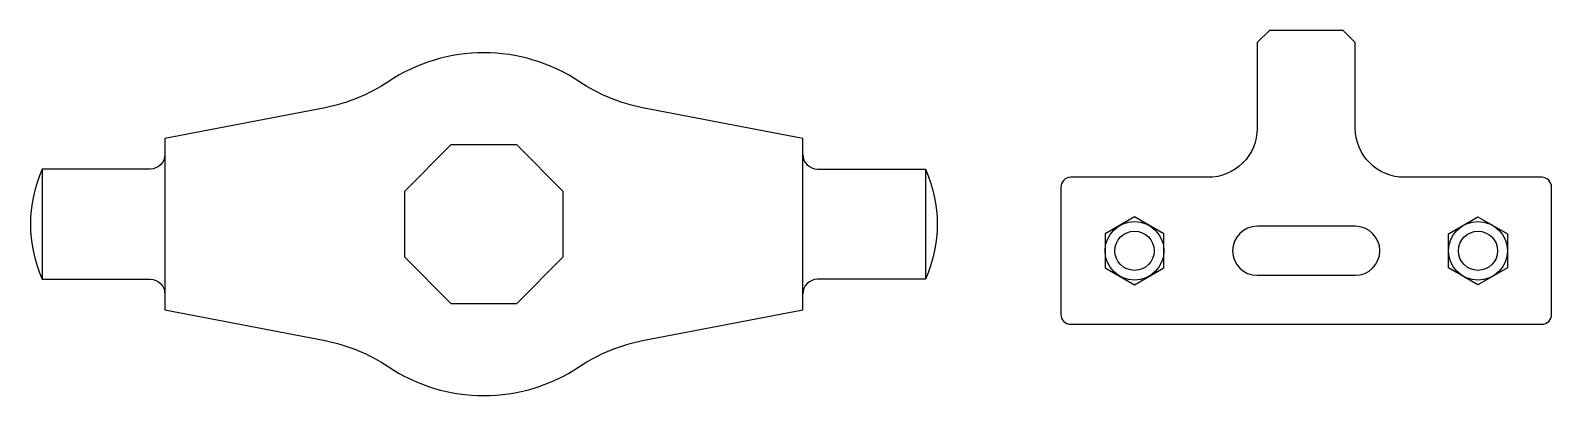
# Model space of a CAD drawing. Header units: millimetres. Extents: x 1764 to 2384, y 1821 to 1970.
import ezdxf

# ---------------------------------------------------------------- set-up
doc = ezdxf.new("R2010")
doc.units = ezdxf.units.MM

msp = doc.modelspace()

# ---------------------------------------------------------------- linework, layer by layer
for points in [[(2298.91, 1970), (2268.91, 1970), (2263.91, 1965), (2263.91, 1930, -0.414214), (2243.91, 1910), (2187.91, 1910, 0.414214), (2183.91, 1906), (2183.91, 1854, 0.414214), (2187.91, 1850), (2379.91, 1850, 0.414214), (2383.91, 1854), (2383.91, 1906, 0.414214), (2379.91, 1910), (2323.91, 1910, -0.414214), (2303.91, 1930), (2303.91, 1965)], [(1818.71, 1890.86), (1818.71, 1855.86), (1883.98, 1843.31, -0.100465), (1909.73, 1832.72, 0.304142), (1987.68, 1832.72, -0.100465), (2013.44, 1843.31), (2078.71, 1855.86), (2078.71, 1890.86), (2078.71, 1925.86), (2013.44, 1938.42, -0.100465), (1987.68, 1949.01, 0.304142), (1909.73, 1949.01, -0.100465), (1883.98, 1938.42), (1818.71, 1925.86)], [(2303.91, 1890), (2263.91, 1890, 1), (2263.91, 1870), (2303.91, 1870, 1)]]:
    msp.add_lwpolyline(points, format="xyb", close=True)
for points in [[(1935.31, 1923.2), (1916.37, 1904.26), (1916.37, 1877.47), (1935.31, 1858.53), (1962.1, 1858.53), (1981.04, 1877.47), (1981.04, 1904.26), (1962.1, 1923.2)], [(2201.91, 1873.07), (2213.91, 1866.14), (2225.91, 1873.07), (2225.91, 1886.93), (2213.91, 1893.86), (2201.91, 1886.93)], [(2365.91, 1873.07), (2353.91, 1866.14), (2341.91, 1873.07), (2341.91, 1886.93), (2353.91, 1893.86), (2365.91, 1886.93)]]:
    msp.add_lwpolyline(points, close=True)
for points in [[(1818.71, 1919.36, -0.414214), (1812.71, 1913.36), (1768.71, 1913.36, 0.213904), (1768.71, 1868.36), (1812.71, 1868.36, -0.414214), (1818.71, 1862.36)], [(2078.71, 1919.36, 0.414214), (2084.71, 1913.36), (2128.71, 1913.36, -0.213904), (2128.71, 1868.36), (2084.71, 1868.36, 0.414214), (2078.71, 1862.36)]]:
    msp.add_lwpolyline(points, format="xyb")
for points in [[(1768.71, 1913.36), (1768.71, 1890.86), (1768.71, 1868.36)], [(2128.71, 1913.36), (2128.71, 1890.86), (2128.71, 1868.36)]]:
    msp.add_lwpolyline(points)
for centre, radius in [((2213.91, 1880), 12), ((2353.91, 1880), 12), ((2213.91, 1880), 8), ((2353.91, 1880), 8)]:
    msp.add_circle(centre, radius)

doc.saveas('drawing.dxf')
